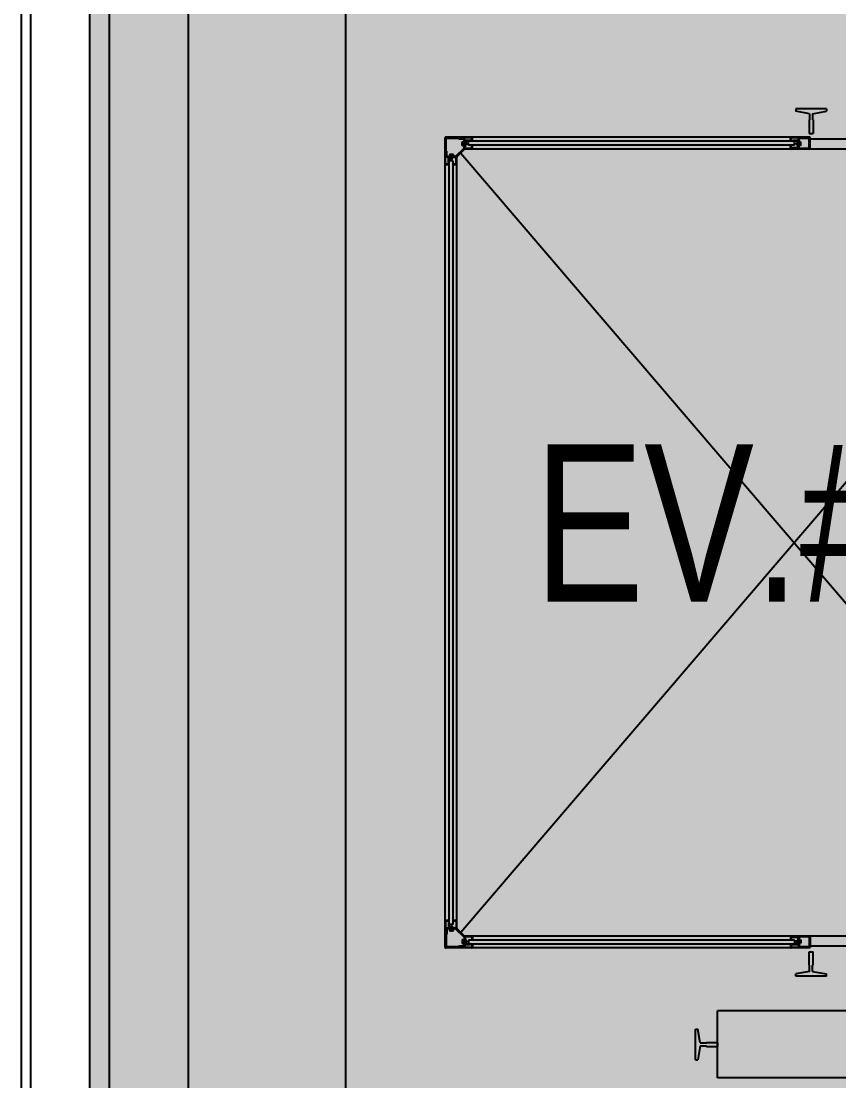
# Model space of a CAD drawing. Header units: millimetres. Extents: x 1710 to 94914, y 1329 to 63037.
# Drawn here: x 29707 to 31785, y 19452 to 22144 of the extents above; entities that cross this region are included whole.
import ezdxf
from ezdxf.enums import TextEntityAlignment as Align

# ---------------------------------------------------------------- set-up
doc = ezdxf.new("R2010")
doc.units = ezdxf.units.MM
doc.header["$LTSCALE"] = 120
doc.layers.add('ARCH', color=9, linetype='Continuous')
doc.layers.add('공사제외', color=5, linetype='Continuous')
doc.styles.add('GHD', font='')
doc.styles.get('GHD').set_extended_font_data('Dotum')

msp = doc.modelspace()

# ---------------------------------------------------------------- hatches: boundary and pattern name
at = {"layer": '공사제외', "linetype": 'Continuous'}
msp.add_hatch(color=253, dxfattribs=at).paths.add_polyline_path([(29881.3, 15782.9), (37839, 13368.2), (44770.1, 27040), (40481.3, 28562.8), (40462.9, 28694.2), (33086.3, 28694.2), (33086.3, 29394.2), (29881.3, 29394.2)])

# ---------------------------------------------------------------- linework, layer by layer
at = {"layer": 'ARCH', "color": 9}
for p, q in [((30131.3, 28744.2, 0), (30131.3, 19294.2, 0)), ((30531.3, 28744.2, 0), (30531.3, 19294.2, 0)), ((29707.3, 27944.1, 0), (29707.3, 15601.6, 0)), ((29731.3, 27944.1, 0), (29731.3, 15619.4, 0)), ((29931.3, 27944.1, 0), (29931.3, 15767.8, 0)), ((31675.3, 21921.2, 0), (31675.3, 21915.2, 0)), ((31753.3, 21921.2, 0), (31675.3, 21921.2, 0)), ((31753.3, 21921.2, 0), (31753.3, 21915.2, 0)), ((31710.3, 21909.2, 0), (31675.3, 21915.2, 0)), ((31709.3, 21893.2, 0), (31709.3, 21859.2, 0)), ((31710.3, 21893.2, 0), (31709.3, 21893.2, 0)), ((31710.3, 21909.2, 0), (31710.3, 21893.2, 0)), ((31718.3, 21909.2, 0), (31753.3, 21915.2, 0)), ((31718.3, 21909.2, 0), (31718.3, 21893.2, 0)), ((31719.3, 21893.2, 0), (31718.3, 21893.2, 0)), ((31719.3, 21893.2, 0), (31719.3, 21859.2, 0)), ((30784.3, 19791.7, 0), (30784.3, 21846.7, 0)), ((30785.8, 21781.7, 0), (30785.8, 21846.7, 0)), ((31712.3, 21849.2, 0), (30786.8, 21849.2, 0)), ((30851.8, 21847.7, 0), (30786.8, 21847.7, 0)), ((30787.4, 21801.8, 0), (30787.4, 21845.1, 0)), ((30831.7, 21846.1, 0), (30788.4, 21846.1, 0)), ((30819.3, 21844.5, 0), (30819.3, 21846.1, 0)), ((30831.7, 21844.5, 0), (30819.3, 21844.5, 0)), ((30827.8, 21846.1, 0), (30827.8, 21847.7, 0)), ((30827.9, 21829.4, 0), (30827.9, 21836.3, 0)), ((30828.7, 21837.4, 0), (30831.4, 21837.4, 0)), ((30832.7, 21837.8, 0), (30831.4, 21837.8, 0)), ((30831.4, 21827.8, 0), (30831.4, 21837.8, 0)), ((30832.7, 21822.4, 0), (30832.7, 21843.5, 0)), ((30834.3, 21822.4, 0), (30834.3, 21843.5, 0)), ((30835.9, 21824.8, 0), (30835.9, 21838.2, 0)), ((30849.3, 21840.8, 0), (30836.9, 21840.8, 0)), ((31679.7, 21839.2, 0), (30836.9, 21839.2, 0)), ((30844.3, 21829.2, 0), (30844.3, 21839.2, 0)), ((30849.3, 21839.2, 0), (30849.3, 21840.8, 0)), ((30852.8, 21839.2, 0), (30852.8, 21846.7, 0)), ((30854.3, 21839.2, 0), (30854.3, 21846.7, 0)), ((31662.3, 21839.2, 0), (31662.3, 21846.7, 0)), ((31663.8, 21839.2, 0), (31663.8, 21846.7, 0)), ((31712.3, 21847.7, 0), (31664.8, 21847.7, 0)), ((31679.7, 21840.8, 0), (31667.3, 21840.8, 0)), ((31667.3, 21839.2, 0), (31667.3, 21840.8, 0)), ((31672.3, 21829.2, 0), (31672.3, 21839.2, 0)), ((31680.7, 21824.8, 0), (31680.7, 21838.2, 0)), ((31680.7, 21824.8, 0), (31680.7, 21838.2, 0)), ((31682.3, 21823.3, 0), (31682.3, 21845.1, 0)), ((31683.9, 21823.3, 0), (31683.9, 21845.1, 0)), ((31683.9, 21837.8, 0), (31685.2, 21837.8, 0)), ((31708.2, 21846.1, 0), (31684.9, 21846.1, 0)), ((31685.2, 21827.8, 0), (31685.2, 21837.8, 0)), ((31687.9, 21837.4, 0), (31685.2, 21837.4, 0)), ((31688.7, 21829.4, 0), (31688.7, 21836.3, 0)), ((31709.2, 21822.7, 0), (31709.2, 21845.1, 0)), ((31709.3, 21859.2, 0), (31719.3, 21859.2, 0)), ((31710.8, 21821.7, 0), (31710.8, 21845.1, 0)), ((31712.3, 21844.2, 0), (31710.8, 21844.2, 0)), ((31712.3, 21847.7, 0), (31712.3, 21849.2, 0)), ((32666.3, 21844.2, 0), (31712.3, 21844.2, 0)), ((31712.3, 21821.7, 0), (31712.3, 21844.2, 0)), ((30789, 21814.2, 0), (30787.4, 21814.2, 0)), ((30789, 21801.8, 0), (30789, 21814.2, 0)), ((30811.9, 21801.1, 0), (30832.5, 21821.7, 0)), ((30813, 21800, 0), (30833.6, 21820.6, 0)), ((30814.6, 21799.5, 0), (30834.1, 21818.9, 0)), ((30824.3, 19829.2, 0), (32526.3, 21819.2, 0)), ((30831.4, 21835.1, 0), (30828.7, 21835.1, 0)), ((30831.4, 21830.5, 0), (30828.7, 21830.5, 0)), ((30828.7, 21828.2, 0), (30831.4, 21828.2, 0)), ((30832.7, 21832.8, 0), (30831.4, 21834, 0)), ((30832.7, 21831.6, 0), (30831.4, 21832.8, 0)), ((30832.7, 21827.8, 0), (30831.4, 21827.8, 0)), ((30835.9, 21824.8, 0), (30834.3, 21824.8, 0)), ((30851.8, 21820.7, 0), (30834.8, 21820.7, 0)), ((31709.8, 21819.2, 0), (30834.8, 21819.2, 0)), ((30838.2, 21835.3, 0), (30835.9, 21835.3, 0)), ((30839, 21834.5, 0), (30835.9, 21834.5, 0)), ((30839, 21831.1, 0), (30835.9, 21831.1, 0)), ((30838.2, 21830.3, 0), (30835.9, 21830.3, 0)), ((30838.2, 21835.3, 0), (30839, 21834.5, 0)), ((30838.2, 21830.3, 0), (30838.2, 21835.3, 0)), ((30839, 21831.1, 0), (30838.2, 21830.3, 0)), ((30839, 21831.1, 0), (30839, 21834.5, 0)), ((31672.3, 21829.2, 0), (30844.3, 21829.2, 0)), ((30852.8, 21821.7, 0), (30852.8, 21829.2, 0)), ((30854.3, 21821.7, 0), (30854.3, 21829.2, 0)), ((31662.3, 21821.7, 0), (31662.3, 21829.2, 0)), ((31663.8, 21821.7, 0), (31663.8, 21829.2, 0)), ((31709.8, 21820.7, 0), (31664.8, 21820.7, 0)), ((31681.3, 21822.3, 0), (31665.3, 21822.3, 0)), ((31665.3, 21820.7, 0), (31665.3, 21822.3, 0)), ((31678.4, 21835.3, 0), (31677.6, 21834.5, 0)), ((31677.6, 21831.1, 0), (31677.6, 21834.5, 0)), ((31677.6, 21834.5, 0), (31680.7, 21834.5, 0)), ((31677.6, 21831.1, 0), (31680.7, 21831.1, 0)), ((31677.6, 21831.1, 0), (31678.4, 21830.3, 0)), ((31678.4, 21830.3, 0), (31678.4, 21835.3, 0)), ((31678.4, 21835.3, 0), (31680.7, 21835.3, 0)), ((31678.4, 21830.3, 0), (31680.7, 21830.3, 0)), ((31680.7, 21824.8, 0), (31682.3, 21824.8, 0)), ((31683.9, 21832.8, 0), (31685.2, 21834, 0)), ((31683.9, 21831.6, 0), (31685.2, 21832.8, 0)), ((31683.9, 21827.8, 0), (31685.2, 21827.8, 0)), ((31685.2, 21835.1, 0), (31687.9, 21835.1, 0)), ((31685.2, 21830.5, 0), (31687.9, 21830.5, 0)), ((31687.9, 21828.2, 0), (31685.2, 21828.2, 0)), ((31710.8, 21822.7, 0), (31709.2, 21822.7, 0)), ((32526.3, 21819.2, 0), (31709.8, 21819.2, 0)), ((30787.4, 21805.7, 0), (30785.8, 21805.7, 0)), ((30811.1, 21800.8, 0), (30790, 21800.8, 0)), ((30811.1, 21799.2, 0), (30790, 21799.2, 0)), ((30792.7, 21784.2, 0), (30792.7, 21796.6, 0)), ((30794.3, 21784.2, 0), (30792.7, 21784.2, 0)), ((30794.3, 21796.6, 0), (30794.3, 19841.9, 0)), ((30804.3, 21789.2, 0), (30794.3, 21789.2, 0)), ((30808.7, 21797.6, 0), (30795.3, 21797.6, 0)), ((30795.7, 21800.8, 0), (30795.7, 21802.1, 0)), ((30805.7, 21802.1, 0), (30795.7, 21802.1, 0)), ((30796.1, 21804.8, 0), (30796.1, 21802.1, 0)), ((30804.2, 21805.6, 0), (30797.3, 21805.6, 0)), ((30798.2, 21795.3, 0), (30798.2, 21797.6, 0)), ((30798.2, 21795.3, 0), (30799, 21794.5, 0)), ((30803.2, 21795.3, 0), (30798.2, 21795.3, 0)), ((30798.4, 21802.1, 0), (30798.4, 21804.8, 0)), ((30799, 21794.5, 0), (30799, 21797.6, 0)), ((30802.4, 21794.5, 0), (30799, 21794.5, 0)), ((30800.7, 21800.8, 0), (30799.5, 21802.1, 0)), ((30802, 21800.8, 0), (30800.7, 21802.1, 0)), ((30802.4, 21794.5, 0), (30802.4, 21797.6, 0)), ((30802.4, 21794.5, 0), (30803.2, 21795.3, 0)), ((30803.1, 21802.1, 0), (30803.1, 21804.8, 0)), ((30803.2, 21795.3, 0), (30803.2, 21797.6, 0)), ((30804.3, 21789.2, 0), (30804.3, 19849.3, 0)), ((30805.4, 21804.8, 0), (30805.4, 21802.1, 0)), ((30805.7, 21800.8, 0), (30805.7, 21802.1, 0)), ((30808.7, 21797.6, 0), (30808.7, 21799.2, 0)), ((30812.8, 21781.7, 0), (30812.8, 21798.8, 0)), ((30814.3, 19839.6, 0), (30814.3, 21798.8, 0)), ((30824.3, 21809.2, 0), (32526.3, 19819.2, 0)), ((30794.3, 21780.7, 0), (30786.8, 21780.7, 0)), ((30794.3, 21779.2, 0), (30786.8, 21779.2, 0)), ((30811.8, 21780.7, 0), (30804.3, 21780.7, 0)), ((30811.8, 21779.2, 0), (30804.3, 21779.2, 0)), ((30785.8, 19856.7, 0), (30785.8, 19791.7, 0)), ((30794.3, 19859.2, 0), (30786.8, 19859.2, 0)), ((30794.3, 19857.7, 0), (30786.8, 19857.7, 0)), ((30792.7, 19854.2, 0), (30792.7, 19841.8, 0)), ((30794.3, 19854.2, 0), (30792.7, 19854.2, 0)), ((30804.3, 19849.2, 0), (30794.3, 19849.2, 0)), ((30798.2, 19843.1, 0), (30799, 19843.9, 0)), ((30799, 19843.9, 0), (30799, 19840.8, 0)), ((30802.4, 19843.9, 0), (30799, 19843.9, 0)), ((30802.4, 19843.9, 0), (30803.2, 19843.1, 0)), ((30802.4, 19843.9, 0), (30802.4, 19840.8, 0)), ((30811.8, 19859.2, 0), (30804.3, 19859.2, 0)), ((30811.8, 19857.7, 0), (30804.3, 19857.7, 0)), ((30812.8, 19856.7, 0), (30812.8, 19839.6, 0)), ((30787.4, 19832.7, 0), (30785.8, 19832.7, 0)), ((30787.4, 19836.6, 0), (30787.4, 19793.3, 0)), ((30789, 19824.2, 0), (30787.4, 19824.2, 0)), ((30789, 19836.6, 0), (30789, 19824.2, 0)), ((30811.1, 19839.2, 0), (30790, 19839.2, 0)), ((30811.1, 19837.6, 0), (30790, 19837.6, 0)), ((30808.7, 19840.8, 0), (30795.3, 19840.8, 0)), ((30795.7, 19837.6, 0), (30795.7, 19836.3, 0)), ((30805.7, 19836.3, 0), (30795.7, 19836.3, 0)), ((30796.1, 19833.6, 0), (30796.1, 19836.3, 0)), ((30804.2, 19832.8, 0), (30797.3, 19832.8, 0)), ((30798.2, 19843.1, 0), (30798.2, 19840.8, 0)), ((30803.2, 19843.1, 0), (30798.2, 19843.1, 0)), ((30798.4, 19836.3, 0), (30798.4, 19833.6, 0)), ((30800.7, 19837.6, 0), (30799.5, 19836.3, 0)), ((30802, 19837.6, 0), (30800.7, 19836.3, 0)), ((30803.1, 19836.3, 0), (30803.1, 19833.6, 0)), ((30803.2, 19843.1, 0), (30803.2, 19840.8, 0)), ((30805.4, 19833.6, 0), (30805.4, 19836.3, 0)), ((30805.7, 19837.6, 0), (30805.7, 19836.3, 0)), ((30808.7, 19840.8, 0), (30808.7, 19839.2, 0)), ((30811.9, 19837.3, 0), (30832.5, 19816.7, 0)), ((30813, 19838.5, 0), (30833.6, 19817.9, 0)), ((30814.6, 19838.9, 0), (30834.1, 19819.5, 0)), ((32526.3, 19819.2, 0), (30834.8, 19819.2, 0)), ((31709.8, 19819.2, 0), (30834.8, 19819.2, 0)), ((30851.8, 19817.7, 0), (30834.8, 19817.7, 0)), ((31709.8, 19817.7, 0), (31664.8, 19817.7, 0)), ((31665.3, 19817.7, 0), (31665.3, 19816.1, 0)), ((30851.8, 19790.7, 0), (30786.8, 19790.7, 0)), ((30831.7, 19792.3, 0), (30788.4, 19792.3, 0)), ((30831.7, 19793.9, 0), (30819.3, 19793.9, 0)), ((30819.3, 19793.9, 0), (30819.3, 19792.3, 0)), ((30827.8, 19792.3, 0), (30827.8, 19790.7, 0)), ((30827.9, 19809.1, 0), (30827.9, 19802.2, 0)), ((30828.7, 19810.2, 0), (30831.4, 19810.2, 0)), ((30831.4, 19807.9, 0), (30828.7, 19807.9, 0)), ((30831.4, 19803.3, 0), (30828.7, 19803.3, 0)), ((30828.7, 19801, 0), (30831.4, 19801, 0)), ((30832.7, 19810.6, 0), (30831.4, 19810.6, 0)), ((30831.4, 19810.6, 0), (30831.4, 19800.6, 0)), ((30832.7, 19806.8, 0), (30831.4, 19805.6, 0)), ((30832.7, 19805.6, 0), (30831.4, 19804.4, 0)), ((30832.7, 19800.6, 0), (30831.4, 19800.6, 0)), ((30832.7, 19816, 0), (30832.7, 19794.9, 0)), ((30834.3, 19816, 0), (30834.3, 19794.9, 0)), ((30835.9, 19813.6, 0), (30834.3, 19813.6, 0)), ((30835.9, 19813.6, 0), (30835.9, 19800.2, 0)), ((30838.2, 19808.1, 0), (30835.9, 19808.1, 0)), ((30839, 19807.3, 0), (30835.9, 19807.3, 0)), ((30839, 19803.9, 0), (30835.9, 19803.9, 0)), ((30838.2, 19803.1, 0), (30835.9, 19803.1, 0)), ((31679.7, 19799.2, 0), (30836.9, 19799.2, 0)), ((30849.3, 19797.6, 0), (30836.9, 19797.6, 0)), ((30839, 19807.3, 0), (30838.2, 19808.1, 0)), ((30838.2, 19808.1, 0), (30838.2, 19803.1, 0)), ((30838.2, 19803.1, 0), (30839, 19803.9, 0)), ((30839, 19807.3, 0), (30839, 19803.9, 0)), ((31672.3, 19809.2, 0), (30844.3, 19809.2, 0)), ((30844.3, 19809.2, 0), (30844.3, 19799.2, 0)), ((30849.3, 19799.2, 0), (30849.3, 19797.6, 0)), ((30852.8, 19816.7, 0), (30852.8, 19809.2, 0)), ((30852.8, 19799.2, 0), (30852.8, 19791.7, 0)), ((30854.3, 19816.7, 0), (30854.3, 19809.2, 0)), ((30854.3, 19799.2, 0), (30854.3, 19791.7, 0)), ((31662.3, 19816.7, 0), (31662.3, 19809.2, 0)), ((31662.3, 19799.2, 0), (31662.3, 19791.7, 0)), ((31663.8, 19816.7, 0), (31663.8, 19809.2, 0)), ((31663.8, 19799.2, 0), (31663.8, 19791.7, 0)), ((31712.3, 19790.7, 0), (31664.8, 19790.7, 0)), ((31681.3, 19816.1, 0), (31665.3, 19816.1, 0)), ((31667.3, 19799.2, 0), (31667.3, 19797.6, 0)), ((31679.7, 19797.6, 0), (31667.3, 19797.6, 0)), ((31672.3, 19809.2, 0), (31672.3, 19799.2, 0)), ((31677.6, 19807.3, 0), (31678.4, 19808.1, 0)), ((31677.6, 19807.3, 0), (31680.7, 19807.3, 0)), ((31677.6, 19807.3, 0), (31677.6, 19803.9, 0)), ((31678.4, 19803.1, 0), (31677.6, 19803.9, 0)), ((31677.6, 19803.9, 0), (31680.7, 19803.9, 0)), ((31678.4, 19808.1, 0), (31680.7, 19808.1, 0)), ((31678.4, 19808.1, 0), (31678.4, 19803.1, 0)), ((31678.4, 19803.1, 0), (31680.7, 19803.1, 0)), ((31680.7, 19813.6, 0), (31682.3, 19813.6, 0)), ((31680.7, 19813.6, 0), (31680.7, 19800.2, 0)), ((31680.7, 19813.6, 0), (31680.7, 19800.2, 0)), ((31682.3, 19815.1, 0), (31682.3, 19793.3, 0)), ((31683.9, 19815.1, 0), (31683.9, 19793.3, 0)), ((31683.9, 19810.6, 0), (31685.2, 19810.6, 0)), ((31683.9, 19806.8, 0), (31685.2, 19805.6, 0)), ((31683.9, 19805.6, 0), (31685.2, 19804.4, 0)), ((31683.9, 19800.6, 0), (31685.2, 19800.6, 0)), ((31708.2, 19792.3, 0), (31684.9, 19792.3, 0)), ((31685.2, 19810.6, 0), (31685.2, 19800.6, 0)), ((31687.9, 19810.2, 0), (31685.2, 19810.2, 0)), ((31685.2, 19807.9, 0), (31687.9, 19807.9, 0)), ((31685.2, 19803.3, 0), (31687.9, 19803.3, 0)), ((31687.9, 19801, 0), (31685.2, 19801, 0)), ((31688.7, 19809.1, 0), (31688.7, 19802.2, 0)), ((31709.2, 19815.7, 0), (31709.2, 19793.3, 0)), ((31710.8, 19815.7, 0), (31709.2, 19815.7, 0)), ((31710.8, 19816.7, 0), (31710.8, 19793.3, 0)), ((31712.3, 19794.2, 0), (31710.8, 19794.2, 0)), ((31712.3, 19816.7, 0), (31712.3, 19794.2, 0)), ((32666.3, 19794.2, 0), (31712.3, 19794.2, 0)), ((31712.3, 19790.7, 0), (31712.3, 19789.2, 0)), ((31712.3, 19789.2, 0), (30786.8, 19789.2, 0)), ((31709.3, 19779.2, 0), (31719.3, 19779.2, 0)), ((31709.3, 19745.2, 0), (31709.3, 19779.2, 0)), ((31719.3, 19745.2, 0), (31719.3, 19779.2, 0)), ((31710.3, 19745.2, 0), (31709.3, 19745.2, 0)), ((31710.3, 19729.2, 0), (31710.3, 19745.2, 0)), ((31718.3, 19729.2, 0), (31718.3, 19745.2, 0)), ((31719.3, 19745.2, 0), (31718.3, 19745.2, 0)), ((31710.3, 19729.2, 0), (31675.3, 19723.2, 0)), ((31675.3, 19717.2, 0), (31675.3, 19723.2, 0)), ((31753.3, 19717.2, 0), (31675.3, 19717.2, 0)), ((31718.3, 19729.2, 0), (31753.3, 19723.2, 0)), ((31753.3, 19717.2, 0), (31753.3, 19723.2, 0)), ((32276.3, 19629.2, 0), (31476.3, 19629.2, 0)), ((31476.3, 19459.2, 0), (31476.3, 19629.2, 0)), ((31420.3, 19505.2, 0), (31420.3, 19583.2, 0)), ((31420.3, 19583.2, 0), (31426.3, 19583.2, 0)), ((31420.3, 19505.2, 0), (31420.3, 19583.2, 0)), ((31420.3, 19583.2, 0), (31426.3, 19583.2, 0)), ((31432.3, 19548.2, 0), (31426.3, 19583.2, 0)), ((31432.3, 19548.2, 0), (31426.3, 19583.2, 0)), ((31432.3, 19548.2, 0), (31448.3, 19548.2, 0)), ((31432.3, 19548.2, 0), (31448.3, 19548.2, 0)), ((31448.3, 19549.2, 0), (31476.3, 19549.2, 0)), ((31448.3, 19548.2, 0), (31448.3, 19549.2, 0)), ((31448.3, 19549.2, 0), (31476.3, 19549.2, 0)), ((31448.3, 19548.2, 0), (31448.3, 19549.2, 0)), ((31476.3, 19549.2, 0), (31476.3, 19539.2, 0)), ((31476.3, 19549.2, 0), (31476.3, 19539.2, 0)), ((31432.3, 19540.2, 0), (31426.3, 19505.2, 0)), ((31432.3, 19540.2, 0), (31426.3, 19505.2, 0)), ((31432.3, 19540.2, 0), (31448.3, 19540.2, 0)), ((31432.3, 19540.2, 0), (31448.3, 19540.2, 0)), ((31448.3, 19539.2, 0), (31448.3, 19540.2, 0)), ((31448.3, 19539.2, 0), (31448.3, 19540.2, 0)), ((31448.3, 19539.2, 0), (31476.3, 19539.2, 0)), ((31448.3, 19539.2, 0), (31476.3, 19539.2, 0)), ((31420.3, 19505.2, 0), (31426.3, 19505.2, 0)), ((31420.3, 19505.2, 0), (31426.3, 19505.2, 0)), ((32276.3, 19459.2, 0), (31476.3, 19459.2, 0))]:
    msp.add_line(p, q, dxfattribs=at)
for centre, radius, start, end in [((30786.8, 21846.7, 0), 2.5, 90, 180), ((30786.8, 21846.7, 0), 1, 90, 180), ((30788.4, 21845.1, 0), 2.6, 90, 180), ((30788.4, 21845.1, 0), 1, 90, 180), ((30829.2, 21836.3, 0), 1.23, 110.57, 249.43), ((30831.7, 21843.5, 0), 2.6, 0, 90), ((30831.7, 21843.5, 0), 1, 0, 90), ((30836.9, 21838.2, 0), 2.6, 90, 180), ((30836.9, 21838.2, 0), 1, 90, 180), ((30851.8, 21846.7, 0), 2.5, 0, 90), ((30851.8, 21846.7, 0), 1, 0, 90), ((31664.8, 21846.7, 0), 2.5, 90, 180), ((31664.8, 21846.7, 0), 1, 90, 180), ((31679.7, 21838.2, 0), 2.6, 0, 90), ((31679.7, 21838.2, 0), 1, 0, 90), ((31684.9, 21845.1, 0), 2.6, 90, 180), ((31684.9, 21845.1, 0), 1, 90, 180), ((31687.5, 21836.3, 0), 1.23, 290.57, 69.43), ((31708.2, 21845.1, 0), 2.6, 0, 90), ((31708.2, 21845.1, 0), 1, 0, 90), ((30831.7, 21832.8, 0), 3.73, 141.7868, 218.2132), ((30829.2, 21829.4, 0), 1.23, 110.57, 249.43), ((30831.7, 21822.4, 0), 1, 315, 0), ((30834.8, 21818.2, 0), 2.5, 90, 135), ((30831.7, 21822.4, 0), 2.6, 315, 0), ((30834.8, 21818.2, 0), 1, 90, 135), ((30851.8, 21821.7, 0), 2.5, 270, 0), ((30851.8, 21821.7, 0), 1, 270, 0), ((31664.8, 21821.7, 0), 2.5, 180, 270), ((31664.8, 21821.7, 0), 1, 180, 270), ((31681.3, 21823.3, 0), 1, 270, 0), ((31681.3, 21823.3, 0), 2.6, 270, 0), ((31685, 21832.8, 0), 3.73, 321.7868, 38.2132), ((31687.5, 21829.4, 0), 1.23, 290.57, 69.43), ((31709.8, 21821.7, 0), 1, 270, 0), ((31709.8, 21821.7, 0), 2.5, 270, 0), ((30790, 21801.8, 0), 2.6, 180, 270), ((30790, 21801.8, 0), 1, 180, 270), ((30795.3, 21796.6, 0), 2.6, 90, 180), ((30795.3, 21796.6, 0), 1, 90, 180), ((30797.3, 21804.4, 0), 1.23, 20.57, 159.43), ((30800.7, 21801.9, 0), 3.73, 51.7868, 128.2132), ((30804.2, 21804.4, 0), 1.23, 20.57, 159.43), ((30811.1, 21801.8, 0), 1, 270, 315), ((30811.1, 21801.8, 0), 2.6, 270, 315), ((30815.3, 21798.8, 0), 2.5, 135, 180), ((30815.3, 21798.8, 0), 1, 135, 180), ((30786.8, 21781.7, 0), 2.5, 180, 270), ((30786.8, 21781.7, 0), 1, 180, 270), ((30811.8, 21781.7, 0), 2.5, 270, 0), ((30811.8, 21781.7, 0), 1, 270, 0), ((30786.8, 19856.7, 0), 2.5, 90, 180), ((30786.8, 19856.7, 0), 1, 90, 180), ((30811.8, 19856.7, 0), 2.5, 0, 90), ((30811.8, 19856.7, 0), 1, 0, 90), ((30790, 19836.6, 0), 2.6, 90, 180), ((30790, 19836.6, 0), 1, 90, 180), ((30795.3, 19841.8, 0), 2.6, 180, 270), ((30795.3, 19841.8, 0), 1, 180, 270), ((30797.3, 19834, 0), 1.23, 200.57, 339.43), ((30800.7, 19836.5, 0), 3.73, 231.7868, 308.2132), ((30804.2, 19834, 0), 1.23, 200.57, 339.43), ((30811.1, 19836.6, 0), 2.6, 45, 90), ((30811.1, 19836.6, 0), 1, 45, 90), ((30815.3, 19839.6, 0), 2.5, 180, 225), ((30815.3, 19839.6, 0), 1, 180, 225), ((30834.8, 19820.2, 0), 2.5, 225, 270), ((30831.7, 19816, 0), 2.6, 0, 45), ((30834.8, 19820.2, 0), 1, 225, 270), ((30851.8, 19816.7, 0), 2.5, 0, 90), ((30851.8, 19816.7, 0), 1, 0, 90), ((31664.8, 19816.7, 0), 2.5, 90, 180), ((31664.8, 19816.7, 0), 1, 90, 180), ((31681.3, 19815.1, 0), 2.6, 0, 90), ((31709.8, 19816.7, 0), 2.5, 0, 90), ((31709.8, 19816.7, 0), 1, 0, 90), ((30786.8, 19791.7, 0), 2.5, 180, 270), ((30788.4, 19793.3, 0), 2.6, 180, 270), ((30786.8, 19791.7, 0), 1, 180, 270), ((30788.4, 19793.3, 0), 1, 180, 270), ((30829.2, 19809.1, 0), 1.23, 110.57, 249.43), ((30831.7, 19805.6, 0), 3.73, 141.7868, 218.2132), ((30829.2, 19802.2, 0), 1.23, 110.57, 249.43), ((30831.7, 19794.9, 0), 2.6, 270, 0), ((30831.7, 19794.9, 0), 1, 270, 0), ((30831.7, 19816, 0), 1, 0, 45), ((30836.9, 19800.2, 0), 2.6, 180, 270), ((30836.9, 19800.2, 0), 1, 180, 270), ((30851.8, 19791.7, 0), 1, 270, 0), ((30851.8, 19791.7, 0), 2.5, 270, 0), ((31664.8, 19791.7, 0), 2.5, 180, 270), ((31664.8, 19791.7, 0), 1, 180, 270), ((31679.7, 19800.2, 0), 2.6, 270, 0), ((31679.7, 19800.2, 0), 1, 270, 0), ((31681.3, 19815.1, 0), 1, 0, 90), ((31684.9, 19793.3, 0), 2.6, 180, 270), ((31684.9, 19793.3, 0), 1, 180, 270), ((31687.5, 19809.1, 0), 1.23, 290.57, 69.43), ((31685, 19805.6, 0), 3.73, 321.7868, 38.2132), ((31687.5, 19802.2, 0), 1.23, 290.57, 69.43), ((31708.2, 19793.3, 0), 2.6, 270, 0), ((31708.2, 19793.3, 0), 1, 270, 0)]:
    msp.add_arc(centre, radius, start, end, dxfattribs=at)
at = {"layer": '공사제외', "linetype": 'Continuous', "elevation": 0}
msp.add_lwpolyline([(29881.3, 15782.9), (37839, 13368.2), (44770.1, 27040), (40481.3, 28562.8), (40462.9, 28694.2), (33086.3, 28694.2), (33086.3, 29394.2), (29881.3, 29394.2), (29881.3, 15782.9)], dxfattribs=at)

# ---------------------------------------------------------------- texts
at = {"layer": 'ARCH', "color": 9, "style": 'GHD', "width": 0.8}
msp.add_text('EV.#3', height=400, dxfattribs=at).set_placement((31581.1, 20869.2, 0), align=Align.MIDDLE_CENTER)

doc.saveas('drawing.dxf')
